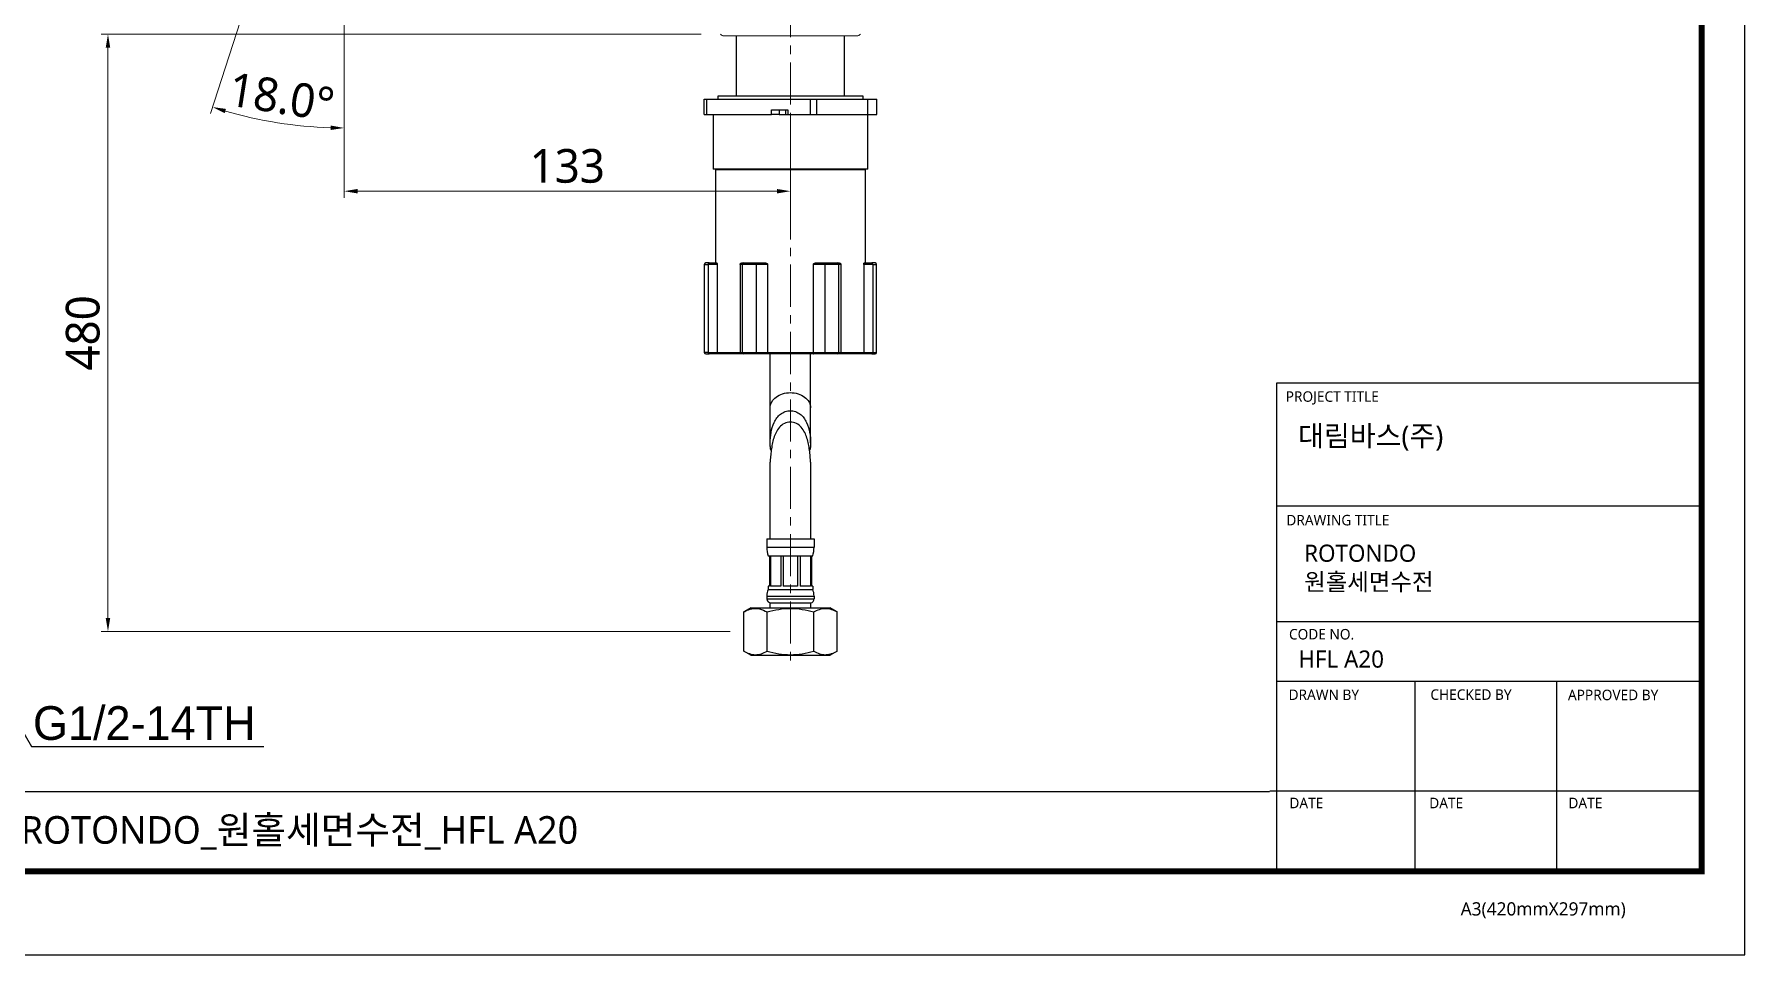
# Model space of a CAD drawing. Extents: x 2474 to 3264, y 0 to 579.
# Drawn here: x 2756 to 3264, y 0 to 273 of the extents above; entities that cross this region are included whole.
import ezdxf
from ezdxf import colors
from ezdxf.entities.mleader import LeaderData, LeaderLine
from ezdxf.math import Vec2, Vec3

# ---------------------------------------------------------------- set-up
doc = ezdxf.new("R2010")
doc.units = 0
doc.header["$LTSCALE"] = 10
doc.header["$MEASUREMENT"] = 0
doc.header["$PDMODE"] = 3
doc.header["$PDSIZE"] = -10
doc.linetypes.add('CENTER', pattern=[2, 1.25, -0.25, 0.25, -0.25])
doc.layers.get('0').update_dxf_attribs({"linetype": 'CONTINUOUS'})
doc.layers.get('DEFPOINTS').update_dxf_attribs({"linetype": 'CONTINUOUS'})
for name, color, linetype in [('1', 7, 'CONTINUOUS'), ('BODY', 7, 'CONTINUOUS'), ('DEF_LAYER_ASSEM_MEMBER', 7, 'CONTINUOUS')]:
    doc.layers.add(name, color=color, linetype=linetype)
doc.styles.add('Daelim Dimension', font='NanumGothic.ttf')
doc.styles.get("Standard").update_dxf_attribs({"font": 'GulimChe.ttf'})
doc.dimstyles.new('DEFAULT', dxfattribs={"dimscale": 2, "dimtxt": 2, "dimasz": 2, "dimexe": 0, "dimexo": 2, "dimgap": 1, "dimtad": 1, "dimdec": 0, "dimzin": 9, "dimdsep": 46, "dimtxsty": 'Daelim Dimension', "dimcen": 0.5, "dimclrd": 5, "dimclre": 5, "dimclrt": 256, "dimadec": 1, "dimazin": 0, "dimtfac": 1, "dimtdec": 0, "dimtix": 1, "dimtmove": 0, "dimatfit": 3, "dimfxl": 1, "dimtolj": 1, "dimtzin": 1, "dimlwd": 9, "dimlwe": 9, "dimarcsym": 0})

# ---------------------------------------------------------------- blocks, each defined once
blk = doc.blocks.new('*D1')
at = {"color": 5, "lineweight": 9, "ltscale": 0.5, "transparency": 16777216}
for p, q in [((2847.88, 367.96), (2847.88, 224.68)), ((2980.44, 249.97), (2980.44, 224.68)), ((2851.88, 226.68), (2976.44, 226.68))]:
    blk.add_line(p, q, dxfattribs=at)
at = {"color": 5, "ltscale": 0.5, "transparency": 16777216}
for points in [[(2851.88, 227.34), (2851.88, 226.01), (2847.88, 226.68)], [(2976.44, 227.34), (2976.44, 226.01), (2980.44, 226.68)]]:
    blk.add_solid(points, dxfattribs=at)
at = {"layer": 'DEFPOINTS', "color": 0, "ltscale": 0.5, "transparency": 16777216}
for p in [(2847.88, 371.96), (2980.44, 253.97), (2980.44, 226.68)]:
    blk.add_point(p, dxfattribs=at)
at = {"color": 7, "ltscale": 0.5, "transparency": 16777216, "insert": (2914.16, 234.13), "char_height": 10, "attachment_point": 5, "style": 'Daelim Dimension'}
blk.add_mtext('\\A1;133', dxfattribs=at)
blk = doc.blocks.new('*D2')
at = {"color": 5, "lineweight": 9, "ltscale": 0.5, "transparency": 16777216}
for p, q in [((2847.88, 367.14), (2847.88, 243.45)), ((2845.1, 363.4), (2808.17, 249.74))]:
    blk.add_line(p, q, dxfattribs=at)
blk.add_arc((2847.88, 371.96), 126.51, 253.8117, 268.1883, dxfattribs=at)
at = {"color": 5, "ltscale": 0.5, "transparency": 16777216}
for points in [[(2812.41, 249.83), (2812.8, 251.11), (2808.78, 251.65)], [(2843.89, 246.18), (2843.87, 244.85), (2847.88, 245.45)]]:
    blk.add_solid(points, dxfattribs=at)
at = {"layer": 'DEFPOINTS', "color": 0, "ltscale": 0.5, "transparency": 16777216}
for p in [(2853.44, 389.08), (2847.88, 371.96), (2847.88, 371.14), (2846.33, 367.21), (2821.58, 248.22)]:
    blk.add_point(p, dxfattribs=at)
at = {"color": 7, "ltscale": 0.5, "transparency": 16777216, "insert": (2829.29, 254.62), "char_height": 10, "attachment_point": 5, "rotation": 351, "style": 'Daelim Dimension'}
blk.add_mtext('\\A1;18.0°', dxfattribs=at)
blk = doc.blocks.new('*D6')
at = {"color": 5, "lineweight": 9, "ltscale": 0.5, "transparency": 16777216}
for p, q in [((2953.94, 273.28), (2775.75, 273.28)), ((2777.75, 99.96), (2777.75, 269.28)), ((2962.58, 95.96), (2775.75, 95.96))]:
    blk.add_line(p, q, dxfattribs=at)
at = {"color": 5, "ltscale": 0.5, "transparency": 16777216}
for points in [[(2777.09, 269.28), (2778.42, 269.28), (2777.75, 273.28)], [(2777.09, 99.96), (2778.42, 99.96), (2777.75, 95.96)]]:
    blk.add_solid(points, dxfattribs=at)
at = {"layer": 'DEFPOINTS', "color": 0, "ltscale": 0.5, "transparency": 16777216}
for p in [(2777.75, 273.28), (2957.94, 273.28), (2966.58, 95.96)]:
    blk.add_point(p, dxfattribs=at)
at = {"color": 7, "ltscale": 0.5, "transparency": 16777216, "insert": (2770.31, 184.62), "char_height": 10, "attachment_point": 5, "rotation": 90, "style": 'Daelim Dimension'}
blk.add_mtext('\\A1;480', dxfattribs=at)

msp = doc.modelspace()

# ---------------------------------------------------------------- linework, layer by layer
at = {"ltscale": 0.5}
for p, q in [((2964.44, 254.92), (2964.44, 272.78)), ((2996.44, 254.92), (2996.44, 272.78)), ((2986.41, 146.22), (2986.41, 123.46))]:
    msp.add_line(p, q, dxfattribs=at)
at = {"color": 7, "ltscale": 0.5}
msp.add_line((2986.41, 162.34), (2986.41, 178.37), dxfattribs=at)
at = {"color": 5, "ltscale": 40}
for p, q in [((3251.07, 169.65), (3124.83, 169.65)), ((3251.07, 133.17), (3124.83, 133.17)), ((3251.07, 133.17), (3124.83, 133.17)), ((3251.07, 98.84), (3124.83, 98.84)), ((3251.07, 98.84), (3124.83, 98.84)), ((3251.07, 81.14), (3124.83, 81.14)), ((3251.07, 81.14), (3124.83, 81.14)), ((3165.84, 81.14), (3165.84, 24.78)), ((3207.92, 81.14), (3207.92, 24.78)), ((3251.07, 48.58), (3122.84, 48.58)), ((3251.07, 48.58), (3125.82, 48.58)), ((3251.07, 24.78), (3142.89, 24.78))]:
    msp.add_line(p, q, dxfattribs=at)
at = {"color": 5, "ltscale": 0.5}
msp.add_line((3124.83, 169.65), (3124.83, 24.02), dxfattribs=at)
at = {"color": 5}
msp.add_line((2486.67, 48.49), (3122.69, 48.49), dxfattribs=at)
at = {"ltscale": 0.5}
msp.add_lwpolyline([(2473.97, 0), (3263.85, 0), (3263.85, 578.76), (2473.97, 578.76)], close=True, dxfattribs=at)
at = {"color": 5, "linetype": 'ByBlock', "lineweight": 200, "const_width": 1.82}
msp.add_lwpolyline([(2486.67, 24.78), (3251.07, 24.78), (3251.07, 565.32), (2486.67, 565.32)], close=True, dxfattribs=at)
at = {"layer": '1', "color": 7, "linetype": 'Continuous', "lineweight": 18}
msp.add_line((2960.69, 272.78), (3000.19, 272.78), dxfattribs=at)
at = {"layer": '1', "color": 7, "linetype": 'Continuous', "lineweight": -3}
for p, q in [((2980.44, 254.87), (2958.84, 254.87)), ((2958.84, 254.87), (2958.84, 253.97)), ((3002.04, 254.87), (2980.44, 254.87)), ((3002.04, 253.97), (3002.04, 254.87)), ((2954.79, 253.97), (2955.58, 253.97)), ((2954.79, 249.47), (2954.79, 253.97)), ((2954.79, 249.47), (2955.58, 249.47)), ((2955.58, 253.97), (2986.4, 253.97)), ((2955.58, 249.47), (2955.58, 253.97)), ((2955.58, 249.47), (2974.81, 249.47)), ((2957.49, 249.47), (2957.49, 233.27)), ((2974.81, 250.82), (2979.65, 250.82)), ((2974.81, 249.47), (2974.81, 250.82)), ((2977.05, 249.47), (2974.81, 249.47)), ((2977.05, 250.82), (2977.05, 249.47)), ((2977.05, 249.47), (2978.99, 249.47)), ((2978.99, 250.82), (2978.99, 249.47)), ((2978.99, 249.47), (2979.65, 249.47)), ((2979.65, 250.82), (2979.65, 249.47)), ((2979.65, 249.47), (2986.4, 249.47)), ((2986.4, 253.97), (2988.31, 253.97)), ((2986.4, 249.47), (2986.4, 253.97)), ((2986.4, 249.47), (2988.31, 249.47)), ((2988.31, 253.97), (3003.39, 253.97)), ((2988.31, 249.47), (2988.31, 253.97)), ((2988.31, 249.47), (3003.39, 249.47)), ((3003.39, 253.97), (3006.09, 253.97)), ((3003.39, 249.47), (3003.39, 253.97)), ((3003.39, 249.47), (3006.09, 249.47)), ((3003.39, 233.27), (3003.39, 249.47)), ((3006.09, 249.47), (3006.09, 253.97)), ((2980.44, 233.27), (2957.49, 233.27)), ((3002.71, 233), (2958.16, 233)), ((2958.16, 233), (2958.16, 205.37)), ((3003.39, 233.27), (2980.44, 233.27)), ((3002.71, 205.37), (3002.71, 233)), ((2954.86, 204.92), (2955.96, 204.92)), ((2954.86, 204.92), (2954.86, 178.82)), ((2956.25, 205.37), (2955.31, 205.37)), ((2955.96, 204.92), (2955.96, 178.82)), ((2958.67, 204.92), (2955.96, 204.92)), ((2956.25, 205.37), (2958.53, 205.37)), ((2958.67, 204.92), (2958.67, 178.82)), ((2966.13, 204.92), (2965.46, 204.92)), ((2965.46, 204.92), (2965.46, 178.82)), ((2966.01, 205.37), (2966.57, 205.37)), ((2966.13, 204.92), (2966.13, 178.82)), ((2970.27, 204.92), (2966.13, 204.92)), ((2966.57, 205.37), (2970.12, 205.37)), ((2970.12, 205.37), (2972.95, 205.37)), ((2973.65, 204.92), (2970.27, 204.92)), ((2970.27, 204.92), (2970.27, 178.82)), ((2973.65, 204.92), (2973.65, 178.82)), ((2987.23, 204.92), (2987.23, 178.82)), ((2990.61, 204.92), (2987.23, 204.92)), ((2987.93, 205.37), (2990.76, 205.37)), ((2990.61, 204.92), (2990.61, 178.82)), ((2994.75, 204.92), (2990.61, 204.92)), ((2990.76, 205.37), (2994.31, 205.37)), ((2994.31, 205.37), (2994.87, 205.37)), ((2995.42, 204.92), (2994.75, 204.92)), ((2994.75, 204.92), (2994.75, 178.82)), ((2995.42, 204.92), (2995.42, 178.82)), ((3004.92, 204.92), (3002.21, 204.92)), ((3002.21, 204.92), (3002.21, 178.82)), ((3002.35, 205.37), (3004.63, 205.37)), ((3005.57, 205.37), (3004.63, 205.37)), ((3004.92, 204.92), (3006.02, 204.92)), ((3004.92, 204.92), (3004.92, 178.82)), ((3006.02, 178.82), (3006.02, 204.92)), ((2955.96, 178.82), (2954.86, 178.82)), ((2955.31, 178.37), (2956.25, 178.37)), ((2955.96, 178.82), (2958.67, 178.82)), ((2959.08, 178.37), (2956.25, 178.37)), ((2958.67, 178.82), (2965.46, 178.82)), ((2965.88, 178.37), (2959.08, 178.37)), ((2965.46, 178.82), (2966.13, 178.82)), ((2966.57, 178.37), (2965.88, 178.37)), ((2966.13, 178.82), (2970.27, 178.82)), ((2970.12, 178.37), (2966.57, 178.37)), ((2973.64, 178.37), (2970.12, 178.37)), ((2970.27, 178.82), (2973.65, 178.82)), ((2987.24, 178.37), (2973.64, 178.37)), ((2973.65, 178.82), (2987.23, 178.82)), ((2987.23, 178.82), (2990.61, 178.82)), ((2990.76, 178.37), (2987.24, 178.37)), ((2990.61, 178.82), (2994.75, 178.82)), ((2994.31, 178.37), (2990.76, 178.37)), ((2995, 178.37), (2994.31, 178.37)), ((2994.75, 178.82), (2995.42, 178.82)), ((3001.8, 178.37), (2995, 178.37)), ((2995.42, 178.82), (3002.21, 178.82)), ((3004.63, 178.37), (3001.8, 178.37)), ((3002.21, 178.82), (3004.92, 178.82)), ((3004.63, 178.37), (3005.57, 178.37)), ((3004.92, 178.82), (3006.02, 178.82))]:
    msp.add_line(p, q, dxfattribs=at)
at = {"layer": '1', "color": 7, "linetype": 'Continuous', "lineweight": 18}
for centre, start, end in [((2960.69, 274.03), 216.8719, 270), ((3000.19, 274.03), 270, 323.1281)]:
    msp.add_arc(centre, 1.25, start, end, dxfattribs=at)
at = {"layer": '1', "color": 7, "linetype": 'Continuous', "lineweight": -3}
for centre, radius, start, end in [((2958.43, 233), 0.27, 90, 180), ((3002.44, 233), 0.27, 0, 90), ((2955.31, 204.92), 0.45, 90, 180), ((3005.57, 204.92), 0.45, 0, 90), ((2955.31, 178.82), 0.45, 180, 270), ((3005.57, 178.82), 0.45, 270, 0)]:
    msp.add_arc(centre, radius, start, end, dxfattribs=at)
for centre, major_axis, ratio, start_param, end_param in [((2956.25, 204.92), (0, -0.45), 0.652821, 3.141593, 4.712389), ((2966.57, 204.92), (0, -0.45), 0.982435, 3.141593, 4.712389), ((2970.12, 204.92), (0, -0.45), 0.329614, 1.570796, 3.141593), ((2990.76, 204.92), (0, -0.45), 0.329614, 3.141593, 4.712389), ((2994.31, 204.92), (0, -0.45), 0.982435, 1.570796, 3.141593), ((3004.63, 204.92), (0, 0.45), 0.652821, 4.712389, 6.283185), ((2956.25, 178.82), (0, -0.45), 0.652821, 4.712389, 6.283185), ((2966.57, 178.82), (0, -0.45), 0.982435, 4.712389, 6.283185), ((2970.12, 178.82), (0, -0.45), 0.329614, 0, 1.570796), ((2990.76, 178.82), (0, 0.45), 0.329614, 1.570796, 3.141593), ((2994.31, 178.82), (0, 0.45), 0.982435, 3.141593, 4.712389), ((3004.63, 178.82), (0, 0.45), 0.652821, 3.141593, 4.712389)]:
    msp.add_ellipse(centre, major_axis=major_axis, ratio=ratio, start_param=start_param, end_param=end_param, dxfattribs=at)
for points, knots in [([(2958.53, 205.37), (2958.54, 205.37), (2958.54, 205.37), (2958.56, 205.36), (2958.56, 205.36), (2958.58, 205.34), (2958.59, 205.33), (2958.6, 205.31), (2958.6, 205.3), (2958.61, 205.29), (2958.61, 205.28), (2958.62, 205.26), (2958.63, 205.24), (2958.64, 205.19), (2958.65, 205.16), (2958.65, 205.13), (2958.66, 205.12), (2958.66, 205.1), (2958.66, 205.1), (2958.66, 205.07), (2958.66, 205.05), (2958.67, 205.02), (2958.67, 205), (2958.67, 204.96), (2958.67, 204.94), (2958.67, 204.92)], [0, 0, 0, 0, 0.125, 0.125, 0.25, 0.25, 0.375, 0.375, 0.4375, 0.4375, 0.5, 0.5, 0.625, 0.625, 0.75, 0.75, 0.78125, 0.78125, 0.8125, 0.8125, 0.875, 0.875, 0.9375, 0.9375, 1, 1, 1, 1]), ([(2965.46, 204.92), (2965.46, 204.94), (2965.47, 204.96), (2965.47, 204.99), (2965.47, 205), (2965.48, 205.02), (2965.48, 205.03), (2965.49, 205.05), (2965.49, 205.07), (2965.51, 205.1), (2965.51, 205.1), (2965.52, 205.12), (2965.52, 205.13), (2965.55, 205.16), (2965.57, 205.19), (2965.61, 205.22), (2965.62, 205.24), (2965.64, 205.26), (2965.66, 205.26), (2965.7, 205.29), (2965.72, 205.3), (2965.77, 205.32), (2965.78, 205.33), (2965.81, 205.34), (2965.82, 205.34), (2965.87, 205.36), (2965.9, 205.36), (2965.95, 205.37), (2965.98, 205.37), (2966.01, 205.37)], [0, 0, 0, 0, 0.0625, 0.0625, 0.09375, 0.09375, 0.125, 0.125, 0.1875, 0.1875, 0.21875, 0.21875, 0.25, 0.25, 0.375, 0.375, 0.4375, 0.4375, 0.5, 0.5, 0.625, 0.625, 0.6875, 0.6875, 0.75, 0.75, 0.875, 0.875, 1, 1, 1, 1]), ([(2972.95, 205.37), (2972.99, 205.37), (2973.03, 205.37), (2973.1, 205.36), (2973.14, 205.36), (2973.21, 205.34), (2973.24, 205.33), (2973.3, 205.31), (2973.32, 205.3), (2973.35, 205.29), (2973.37, 205.28), (2973.42, 205.26), (2973.45, 205.24), (2973.51, 205.19), (2973.54, 205.16), (2973.57, 205.13), (2973.58, 205.12), (2973.59, 205.1), (2973.59, 205.1), (2973.61, 205.07), (2973.62, 205.05), (2973.63, 205.02), (2973.64, 205), (2973.65, 204.96), (2973.65, 204.94), (2973.65, 204.92)], [0, 0, 0, 0, 0.125, 0.125, 0.25, 0.25, 0.375, 0.375, 0.4375, 0.4375, 0.5, 0.5, 0.625, 0.625, 0.75, 0.75, 0.78125, 0.78125, 0.8125, 0.8125, 0.875, 0.875, 0.9375, 0.9375, 1, 1, 1, 1]), ([(2987.23, 204.92), (2987.23, 204.94), (2987.23, 204.96), (2987.24, 204.99), (2987.24, 205), (2987.25, 205.02), (2987.25, 205.03), (2987.26, 205.05), (2987.27, 205.07), (2987.29, 205.1), (2987.29, 205.1), (2987.3, 205.12), (2987.31, 205.13), (2987.34, 205.16), (2987.37, 205.19), (2987.41, 205.22), (2987.43, 205.24), (2987.46, 205.26), (2987.48, 205.26), (2987.53, 205.29), (2987.56, 205.3), (2987.62, 205.32), (2987.63, 205.33), (2987.67, 205.34), (2987.69, 205.34), (2987.74, 205.36), (2987.78, 205.36), (2987.85, 205.37), (2987.89, 205.37), (2987.93, 205.37)], [0, 0, 0, 0, 0.0625, 0.0625, 0.09375, 0.09375, 0.125, 0.125, 0.1875, 0.1875, 0.21875, 0.21875, 0.25, 0.25, 0.375, 0.375, 0.4375, 0.4375, 0.5, 0.5, 0.625, 0.625, 0.6875, 0.6875, 0.75, 0.75, 0.875, 0.875, 1, 1, 1, 1]), ([(2994.87, 205.37), (2994.9, 205.37), (2994.93, 205.37), (2994.98, 205.36), (2995.01, 205.36), (2995.07, 205.34), (2995.1, 205.33), (2995.14, 205.31), (2995.15, 205.3), (2995.18, 205.29), (2995.2, 205.28), (2995.24, 205.26), (2995.26, 205.24), (2995.31, 205.19), (2995.33, 205.16), (2995.35, 205.13), (2995.36, 205.12), (2995.37, 205.1), (2995.37, 205.1), (2995.38, 205.07), (2995.39, 205.05), (2995.4, 205.02), (2995.41, 205), (2995.41, 204.96), (2995.42, 204.94), (2995.42, 204.92)], [0, 0, 0, 0, 0.125, 0.125, 0.25, 0.25, 0.375, 0.375, 0.4375, 0.4375, 0.5, 0.5, 0.625, 0.625, 0.75, 0.75, 0.78125, 0.78125, 0.8125, 0.8125, 0.875, 0.875, 0.9375, 0.9375, 1, 1, 1, 1]), ([(3002.21, 204.92), (3002.21, 204.94), (3002.21, 204.96), (3002.21, 204.99), (3002.21, 205), (3002.21, 205.02), (3002.21, 205.03), (3002.21, 205.05), (3002.22, 205.07), (3002.22, 205.1), (3002.22, 205.1), (3002.22, 205.12), (3002.23, 205.13), (3002.23, 205.16), (3002.24, 205.19), (3002.25, 205.22), (3002.25, 205.24), (3002.26, 205.26), (3002.26, 205.26), (3002.27, 205.29), (3002.28, 205.3), (3002.29, 205.32), (3002.29, 205.33), (3002.3, 205.34), (3002.3, 205.34), (3002.32, 205.36), (3002.32, 205.36), (3002.34, 205.37), (3002.34, 205.37), (3002.35, 205.37)], [0, 0, 0, 0, 0.0625, 0.0625, 0.09375, 0.09375, 0.125, 0.125, 0.1875, 0.1875, 0.21875, 0.21875, 0.25, 0.25, 0.375, 0.375, 0.4375, 0.4375, 0.5, 0.5, 0.625, 0.625, 0.6875, 0.6875, 0.75, 0.75, 0.875, 0.875, 1, 1, 1, 1]), ([(2959.08, 178.37), (2959.07, 178.37), (2959.07, 178.37), (2959.05, 178.37), (2959.05, 178.37), (2959.03, 178.38), (2959.02, 178.38), (2958.99, 178.38), (2958.98, 178.39), (2958.95, 178.39), (2958.94, 178.4), (2958.9, 178.42), (2958.88, 178.43), (2958.85, 178.45), (2958.84, 178.46), (2958.81, 178.48), (2958.79, 178.5), (2958.78, 178.52), (2958.76, 178.54), (2958.75, 178.56), (2958.73, 178.59), (2958.72, 178.62), (2958.7, 178.65), (2958.7, 178.66), (2958.69, 178.67), (2958.69, 178.68), (2958.69, 178.7), (2958.68, 178.72), (2958.67, 178.76), (2958.67, 178.79), (2958.67, 178.82)], [0, 0, 0, 0, 0.03125, 0.03125, 0.0625, 0.0625, 0.125, 0.125, 0.1875, 0.1875, 0.25, 0.25, 0.375, 0.375, 0.4375, 0.4375, 0.5, 0.5625, 0.5625, 0.625, 0.625, 0.75, 0.75, 0.78125, 0.78125, 0.8125, 0.8125, 0.875, 0.875, 1, 1, 1, 1]), ([(2965.88, 178.37), (2965.87, 178.37), (2965.86, 178.37), (2965.85, 178.37), (2965.84, 178.37), (2965.82, 178.38), (2965.81, 178.38), (2965.79, 178.38), (2965.77, 178.39), (2965.75, 178.39), (2965.73, 178.4), (2965.7, 178.42), (2965.67, 178.43), (2965.64, 178.45), (2965.63, 178.46), (2965.61, 178.48), (2965.59, 178.5), (2965.57, 178.52), (2965.55, 178.54), (2965.54, 178.56), (2965.52, 178.59), (2965.51, 178.62), (2965.49, 178.65), (2965.49, 178.66), (2965.49, 178.67), (2965.48, 178.68), (2965.48, 178.7), (2965.47, 178.72), (2965.47, 178.76), (2965.46, 178.79), (2965.46, 178.82)], [0, 0, 0, 0, 0.03125, 0.03125, 0.0625, 0.0625, 0.125, 0.125, 0.1875, 0.1875, 0.25, 0.25, 0.375, 0.375, 0.4375, 0.4375, 0.5, 0.5625, 0.5625, 0.625, 0.625, 0.75, 0.75, 0.78125, 0.78125, 0.8125, 0.8125, 0.875, 0.875, 1, 1, 1, 1]), ([(2973.65, 178.82), (2973.65, 178.79), (2973.65, 178.76), (2973.65, 178.72), (2973.65, 178.7), (2973.65, 178.68), (2973.65, 178.67), (2973.65, 178.66), (2973.65, 178.65), (2973.65, 178.62), (2973.65, 178.59), (2973.65, 178.56), (2973.65, 178.54), (2973.65, 178.52), (2973.65, 178.5), (2973.65, 178.48), (2973.65, 178.46), (2973.65, 178.45), (2973.64, 178.43), (2973.64, 178.42), (2973.64, 178.4), (2973.64, 178.39), (2973.64, 178.39), (2973.64, 178.38), (2973.64, 178.38), (2973.64, 178.38), (2973.64, 178.37), (2973.64, 178.37), (2973.64, 178.37), (2973.64, 178.37), (2973.64, 178.37)], [0, 0, 0, 0, 0.125, 0.125, 0.1875, 0.1875, 0.21875, 0.21875, 0.25, 0.25, 0.375, 0.375, 0.4375, 0.4375, 0.5, 0.5625, 0.5625, 0.625, 0.625, 0.75, 0.75, 0.8125, 0.8125, 0.875, 0.875, 0.9375, 0.9375, 0.96875, 0.96875, 1, 1, 1, 1]), ([(2987.23, 178.82), (2987.23, 178.79), (2987.23, 178.76), (2987.23, 178.72), (2987.23, 178.7), (2987.23, 178.68), (2987.23, 178.67), (2987.23, 178.66), (2987.23, 178.65), (2987.23, 178.62), (2987.23, 178.59), (2987.23, 178.56), (2987.23, 178.54), (2987.23, 178.52), (2987.23, 178.5), (2987.23, 178.48), (2987.23, 178.46), (2987.23, 178.45), (2987.23, 178.43), (2987.24, 178.42), (2987.24, 178.4), (2987.24, 178.39), (2987.24, 178.39), (2987.24, 178.38), (2987.24, 178.38), (2987.24, 178.38), (2987.24, 178.37), (2987.24, 178.37), (2987.24, 178.37), (2987.24, 178.37), (2987.24, 178.37)], [0, 0, 0, 0, 0.125, 0.125, 0.1875, 0.1875, 0.21875, 0.21875, 0.25, 0.25, 0.375, 0.375, 0.4375, 0.4375, 0.5, 0.5625, 0.5625, 0.625, 0.625, 0.75, 0.75, 0.8125, 0.8125, 0.875, 0.875, 0.9375, 0.9375, 0.96875, 0.96875, 1, 1, 1, 1]), ([(2995.42, 178.82), (2995.42, 178.79), (2995.41, 178.76), (2995.4, 178.72), (2995.4, 178.7), (2995.4, 178.68), (2995.39, 178.67), (2995.39, 178.66), (2995.39, 178.65), (2995.37, 178.62), (2995.36, 178.59), (2995.34, 178.56), (2995.33, 178.54), (2995.31, 178.52), (2995.29, 178.5), (2995.27, 178.48), (2995.25, 178.46), (2995.24, 178.45), (2995.21, 178.43), (2995.18, 178.42), (2995.14, 178.4), (2995.13, 178.39), (2995.11, 178.39), (2995.09, 178.38), (2995.07, 178.38), (2995.05, 178.38), (2995.04, 178.37), (2995.03, 178.37), (2995.02, 178.37), (2995.01, 178.37), (2995, 178.37)], [0, 0, 0, 0, 0.125, 0.125, 0.1875, 0.1875, 0.21875, 0.21875, 0.25, 0.25, 0.375, 0.375, 0.4375, 0.4375, 0.5, 0.5625, 0.5625, 0.625, 0.625, 0.75, 0.75, 0.8125, 0.8125, 0.875, 0.875, 0.9375, 0.9375, 0.96875, 0.96875, 1, 1, 1, 1]), ([(3002.21, 178.82), (3002.21, 178.79), (3002.21, 178.76), (3002.2, 178.72), (3002.19, 178.7), (3002.19, 178.68), (3002.19, 178.67), (3002.18, 178.66), (3002.18, 178.65), (3002.16, 178.62), (3002.15, 178.59), (3002.13, 178.56), (3002.12, 178.54), (3002.1, 178.52), (3002.09, 178.5), (3002.07, 178.48), (3002.04, 178.46), (3002.03, 178.45), (3002, 178.43), (3001.98, 178.42), (3001.94, 178.4), (3001.93, 178.39), (3001.9, 178.39), (3001.89, 178.38), (3001.86, 178.38), (3001.85, 178.38), (3001.83, 178.37), (3001.83, 178.37), (3001.81, 178.37), (3001.81, 178.37), (3001.8, 178.37)], [0, 0, 0, 0, 0.125, 0.125, 0.1875, 0.1875, 0.21875, 0.21875, 0.25, 0.25, 0.375, 0.375, 0.4375, 0.4375, 0.5, 0.5625, 0.5625, 0.625, 0.625, 0.75, 0.75, 0.8125, 0.8125, 0.875, 0.875, 0.9375, 0.9375, 0.96875, 0.96875, 1, 1, 1, 1])]:
    msp.add_open_spline(points, degree=3, knots=knots, dxfattribs=at)
at = {"layer": 'BODY', "color": 1, "linetype": 'CENTER', "lineweight": 5}
msp.add_line((2980.44, 484.89), (2980.44, 86.77), dxfattribs=at)
at = {"layer": 'DEF_LAYER_ASSEM_MEMBER', "color": 7, "linetype": 'Continuous'}
for p, q in [((2974.41, 151.93), (2974.41, 178.37)), ((2986.41, 151.93), (2986.41, 162.34)), ((2974.41, 123.46), (2974.41, 146.23)), ((2973.44, 123.46), (2987.44, 123.46)), ((2973.44, 123.46), (2973.44, 120.96)), ((2987.44, 123.46), (2987.44, 120.96)), ((2973.44, 120.96), (2987.44, 120.96)), ((2973.84, 118.46), (2987.04, 118.46)), ((2974.19, 118.46), (2974.19, 109.46)), ((2974.52, 118.46), (2974.52, 109.46)), ((2977.53, 118.46), (2977.53, 109.46)), ((2978.32, 118.46), (2978.32, 109.46)), ((2982.56, 118.46), (2982.56, 109.46)), ((2983.35, 118.46), (2983.35, 109.46)), ((2986.36, 118.46), (2986.36, 109.46)), ((2986.69, 118.46), (2986.69, 109.46)), ((2974.19, 109.46), (2973.84, 109.46)), ((2973.84, 109.46), (2973.84, 108.46)), ((2973.84, 108.46), (2987.04, 108.46)), ((2977.53, 109.46), (2974.52, 109.46)), ((2982.56, 109.46), (2978.32, 109.46)), ((2986.36, 109.46), (2983.35, 109.46)), ((2987.04, 109.46), (2986.69, 109.46)), ((2987.04, 109.46), (2987.04, 108.46)), ((2968.66, 102.96), (2966.58, 101.76)), ((2966.58, 90.16), (2966.58, 101.76)), ((2968.66, 102.96), (2992.22, 102.96)), ((2973.44, 106.5), (2987.44, 106.5)), ((2973.44, 106.5), (2973.44, 105.66)), ((2973.44, 105.66), (2987.44, 105.66)), ((2973.51, 90.16), (2973.51, 101.76)), ((2974.44, 104.46), (2986.44, 104.46)), ((2974.44, 102.96), (2974.44, 104.46)), ((2986.44, 102.96), (2986.44, 104.46)), ((2987.37, 90.16), (2987.37, 101.76)), ((2987.44, 106.5), (2987.44, 105.66)), ((2994.29, 101.76), (2992.22, 102.96)), ((2994.29, 90.16), (2994.29, 101.76)), ((2968.66, 88.96), (2966.58, 90.16)), ((2968.66, 88.96), (2992.22, 88.96)), ((2994.29, 90.16), (2992.22, 88.96))]:
    msp.add_line(p, q, dxfattribs=at)
for centre, radius, start, end in [((2981.44, 120.96), 8, 180, 198.1949), ((2979.44, 120.96), 8, 341.8051, 0), ((2978.44, 106.5), 5, 156.9261, 180), ((2982.44, 106.5), 5, 0, 23.0739), ((2974.64, 105.66), 1.2, 180, 270), ((2986.24, 105.66), 1.2, 279.4706, 0), ((2970.05, 94.23), 5.14, 268.9772, 270.0075), ((2990.83, 94.23), 5.14, 270.0094, 271.0224), ((2990.73, 94.99), 5.91, 282.0867, 283.6552)]:
    msp.add_arc(centre, radius, start, end, dxfattribs=at)
for points, start_tangent, end_tangent in [([(2974.41, 162.34), (2974.52, 163.23), (2974.86, 164.08), (2976.16, 165.56), (2978.11, 166.54), (2980.41, 166.89)], (0, 1), (1, 0)), ([(2980.41, 166.89), (2982.7, 166.54), (2984.65, 165.56), (2985.95, 164.08), (2986.29, 163.23), (2986.41, 162.34)], (1, 0), (0, -1)), ([(2974.41, 151.92), (2974.69, 155.04), (2975.6, 158.03), (2976.4, 159.38), (2977.49, 160.5), (2978.86, 161.25), (2980.41, 161.51)], (-0.000092, 1), (1, 0)), ([(2980.41, 158.12), (2978.62, 157.72), (2977.17, 156.61), (2976.15, 155.08), (2975.48, 153.38), (2975.03, 151.6), (2974.72, 149.78), (2974.52, 147.96), (2974.44, 147.05), (2974.41, 146.22)], (-1, 0), (-0.000658, -1)), ([(2980.41, 161.51), (2981.95, 161.25), (2983.33, 160.5), (2984.42, 159.38), (2985.22, 158.03), (2986.13, 155.04), (2986.41, 151.92)], (1, 0), (-0.0001, -1)), ([(2986.41, 146.22), (2986.37, 147.06), (2986.3, 147.96), (2986.09, 149.78), (2985.78, 151.6), (2985.34, 153.38), (2984.66, 155.08), (2983.65, 156.61), (2982.19, 157.72), (2980.41, 158.12)], (-0.001329, 0.999999), (-1, 0)), ([(2974.71, 149.7), (2974.55, 150.15), (2974.47, 150.71), (2974.42, 151.31), (2974.41, 151.92)], (-0.504838, 0.863214), (-0.000092, 1)), ([(2986.41, 151.92), (2986.39, 151.31), (2986.35, 150.71), (2986.26, 150.15), (2986.1, 149.7)], (-0.0001, -1), (-0.50591, -0.862586)), ([(2966.58, 101.76), (2967.16, 102.07), (2968.92, 102.71)], (0.866025, 0.5), (0.977907, 0.209042)), ([(2968.92, 102.71), (2970.08, 102.83), (2971.24, 102.7), (2973.51, 101.76)], (0.977907, 0.209042), (0.865926, -0.500171)), ([(2973.51, 101.76), (2976.94, 102.54), (2980.44, 102.83), (2983.94, 102.54), (2987.37, 101.76)], (0.960758, 0.277389), (0.960758, -0.277389)), ([(2987.37, 101.76), (2989.08, 102.54), (2990.83, 102.83), (2992.58, 102.54), (2994.29, 101.76)], (0.865926, 0.500171), (0.866025, -0.5)), ([(2966.58, 90.16), (2968.25, 89.39), (2969.95, 89.09)], (0.866025, -0.5), (0.999841, -0.017841)), ([(2970.05, 89.09), (2971.8, 89.38), (2973.51, 90.16)], (1, 0.000141), (0.865926, 0.500171)), ([(2973.51, 90.16), (2976.94, 89.38), (2980.44, 89.09), (2983.94, 89.38), (2987.37, 90.16)], (0.960758, -0.277389), (0.960758, 0.277389)), ([(2987.37, 90.16), (2989.08, 89.38), (2990.83, 89.09)], (0.865926, -0.500171), (1, 0.000155)), ([(2990.92, 89.09), (2991.97, 89.21)], (0.999841, 0.017834), (0.977851, 0.209303)), ([(2992.12, 89.25), (2992.67, 89.41), (2994.29, 90.16)], (0.971755, 0.235992), (0.866025, 0.5))]:
    msp.add_spline(points, degree=3, dxfattribs=dict(at, start_tangent=start_tangent, end_tangent=end_tangent))

# ---------------------------------------------------------------- texts
at = {"color": 5, "ltscale": 40, "style": 'Daelim Dimension'}
for s, height, p in [('PROJECT TITLE', 3.1171, (3127.51, 164.16)), ('DRAWING TITLE', 3.1171, (3127.71, 127.47)), ('CODE NO.', 3.117, (3128.49, 93.6)), ('DRAWN BY', 3.117, (3128.37, 75.63)), ('CHECKED BY', 3.117, (3170.48, 75.68)), ('APPROVED BY', 3.1171, (3211.33, 75.58)), ('DATE', 3.117, (3128.61, 43.5)), ('DATE', 3.117, (3170.15, 43.5)), ('DATE', 3.117, (3211.47, 43.5)), ('A3(420mmX297mm)', 3.9341, (3179.47, 11.66))]:
    msp.add_text(s, height=height, dxfattribs=at).set_placement(p)
at = {"attachment_point": 1, "style": 'Daelim Dimension'}
for s, insert, char_height, width in [('대림바스(주)', (3131.21, 157.12), 6.11, 98.2071), (' ROTONDO\\P 원홀세면수전 ', (3131.27, 121.76), 5.101, 85.8447), ('HFL A20', (3131.27, 90.34), 5.101, 85.8447)]:
    msp.add_mtext(s, dxfattribs=dict(at, insert=insert, char_height=char_height, width=width))
at = {"color": 2, "insert": (2628.48, 41.16), "char_height": 8.198, "width": 362.8925, "attachment_point": 1, "style": 'Daelim Dimension'}
msp.add_mtext('대림바스(주) Single lever_ROTONDO_원홀세면수전_HFL A20', dxfattribs=at)

# ---------------------------------------------------------------- dimensions: what is measured, and where the dimension line sits
at = {"color": 5, "ltscale": 0.5}
dim = msp.add_angular_dim_2l(base=(2821.58, 248.22), line1=((2846.33, 367.21), (2853.44, 389.08)), line2=((2847.88, 371.96), (2847.88, 371.14)), dimstyle='DEFAULT', override={"dimtxt": 5, "dimexe": 1, "dimclrt": 7}, dxfattribs=at)
dim.commit()
dim.dimension.update_dxf_attribs({"geometry": '*D2', "text_midpoint": (2829.29, 254.62)})
dim = msp.add_linear_dim(base=(2980.44, 226.68), p1=(2847.88, 371.96), p2=(2980.44, 253.97), dimstyle='DEFAULT', override={"dimtxt": 5, "dimexe": 1, "dimclrt": 7}, dxfattribs=at)
dim.commit()
dim.dimension.update_dxf_attribs({"geometry": '*D1', "text_midpoint": (2914.16, 234.13)})
dim = msp.add_linear_dim(base=(2777.75, 273.28), p1=(2966.58, 95.96), p2=(2957.94, 273.28), angle=90, text='480', dimstyle='DEFAULT', override={"dimtxt": 5, "dimexe": 1, "dimclrt": 7}, dxfattribs=at)
dim.commit()
dim.dimension.update_dxf_attribs({"geometry": '*D6', "text_midpoint": (2770.31, 184.62)})

# ---------------------------------------------------------------- leaders
at = {"ltscale": 0.5}
ml = msp.add_multileader_mtext('Standard', dxfattribs=at)
ml.set_content('{\\f나눔고딕|b0|i0|c129|p50;G1/2-14TH}', color=256)
ml.set_leader_properties(color=5)
ml.build(insert=Vec2(0, 0))
ml.multileader.update_dxf_attribs({"text_left_attachment_type": 6, "text_right_attachment_type": 6, "dogleg_length": 0.36, "arrow_head_size": 5})
ctx = ml.context
ctx.base_point, ctx.char_height, ctx.arrow_head_size, ctx.landing_gap_size, ctx.plane_origin = Vec3(2755.39, 61.79), 10, 5, 0.09, Vec3(2739.85, 87.89)
ctx.left_attachment, ctx.right_attachment = 6, 6
notes = []
notes.append((ctx, [(0, (1, 1, 0), (2755.03, 61.79), (1, 0), 0.36, [(0, [(2739.03, 89.44)], 0, [])])]))
ctx.mtext.insert, ctx.mtext.flow_direction = Vec3(2755.48, 73.79), 5
for ctx, leaders in notes:
    for number, flags, end, landing, length, lines in leaders:
        leader = LeaderData()
        leader.index, (leader.has_last_leader_line, leader.has_dogleg_vector, leader.attachment_direction) = number, flags
        leader.last_leader_point, leader.dogleg_vector, leader.dogleg_length = Vec3(end), Vec3(landing), length
        for number, points, colour, breaks in lines:
            line = LeaderLine()
            line.index, line.vertices, line.color, line.breaks = number, Vec3.list(points), colors.encode_raw_color(colour), breaks
            leader.lines.append(line)
        ctx.leaders.append(leader)

doc.saveas('drawing.dxf')
